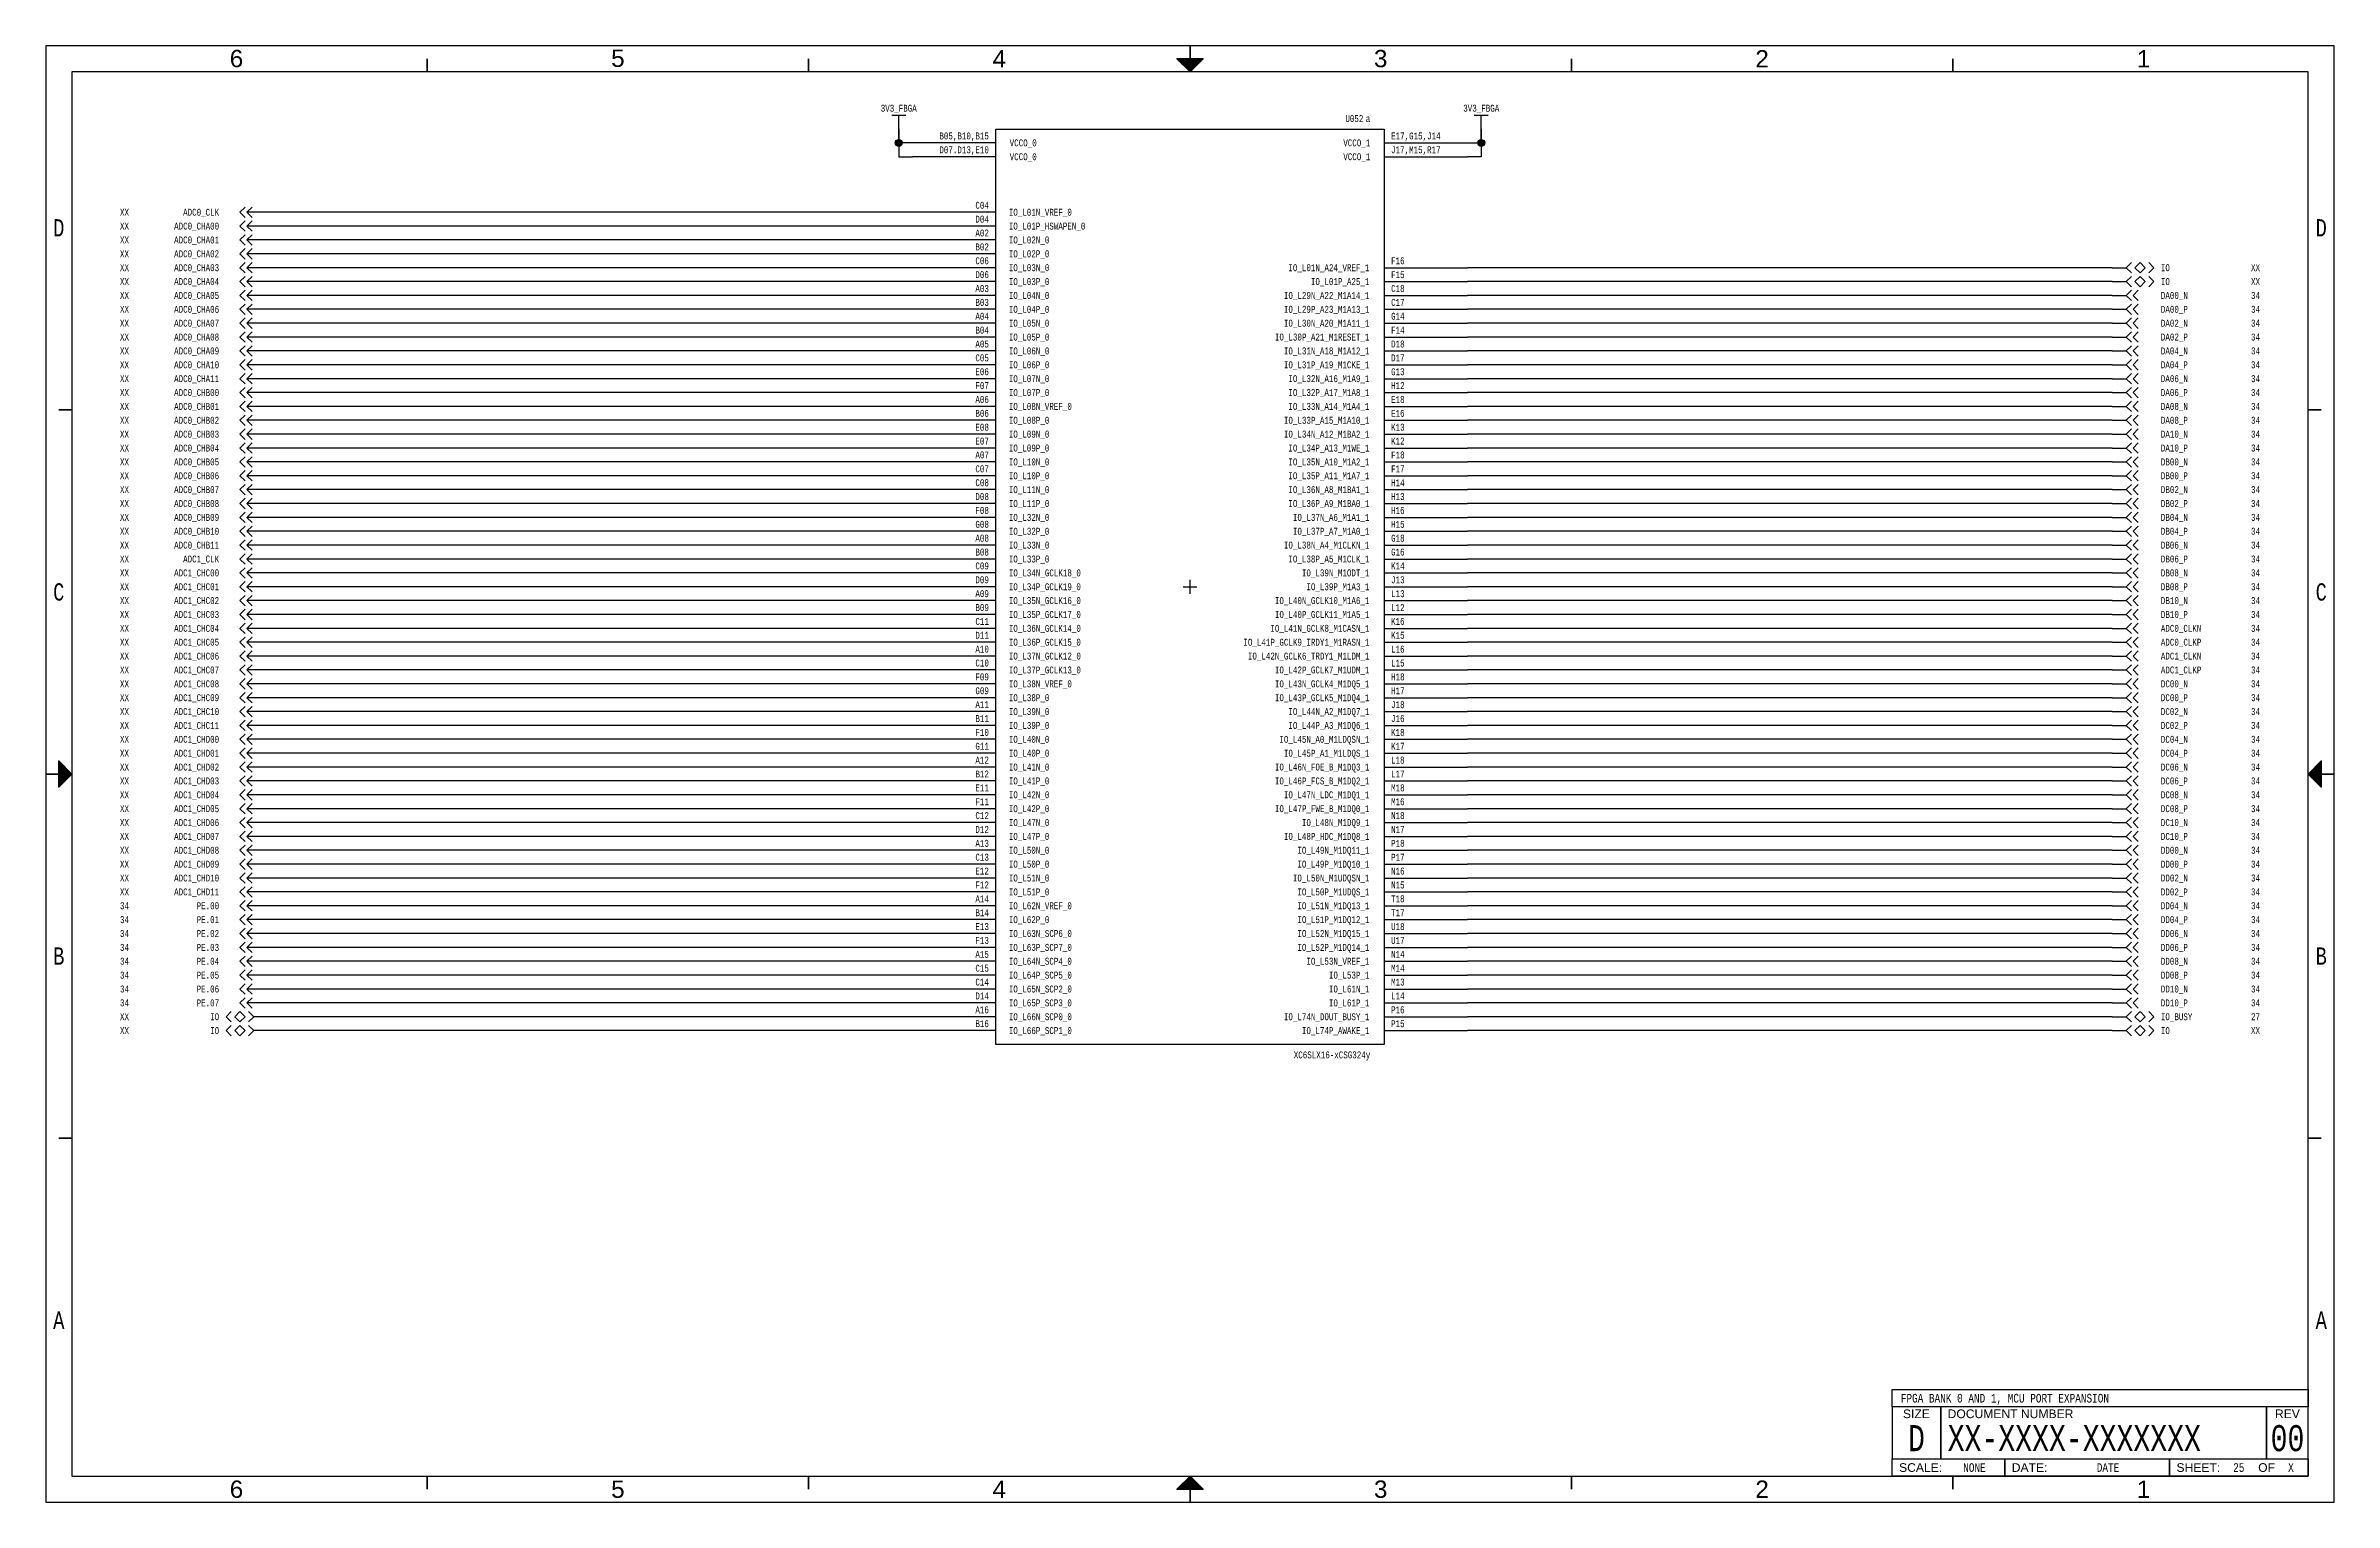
# Paper-space layout '25' of a CAD drawing. Header units: inches. Extents: x 0.2 to 16.8, y 0.2 to 10.8.
import ezdxf
from ezdxf.enums import TextEntityAlignment as Align

# ---------------------------------------------------------------- set-up
doc = ezdxf.new("R2010")
doc.units = ezdxf.units.IN
doc.header["$MEASUREMENT"] = 0
for name, color, linetype in [('BORDER', 13, 'Continuous'), ('COMPONENT', 14, 'Continuous'), ('SIGNAL', 84, 'Continuous'), ('TEXT', 252, 'Continuous')]:
    doc.layers.add(name, color=color, linetype=linetype)
doc.styles.add('Monotxt_75', font='monotxt.shx', dxfattribs={"width": 0.75})
doc.styles.get("Standard").update_dxf_attribs({"font": 'arial.ttf'})

# ---------------------------------------------------------------- blocks, each defined once
blk = doc.blocks.new('ANSI B Frame')
at = {"layer": 'BORDER', "lineweight": 35}
h = blk.add_hatch(color=256, dxfattribs=at)
h.dxf.hatch_style = 1
h.paths.add_polyline_path([(8.59375, 10.65625), (8.5, 10.65625), (8.5, 10.5625)])
h.paths.add_polyline_path([(8.5, 10.5625), (8.5, 10.65625), (8.40625, 10.65625)])
h = blk.add_hatch(color=256, dxfattribs=at)
h.dxf.hatch_style = 1
h.paths.add_polyline_path([(0.34375, 5.59375), (0.34375, 5.5), (0.4375, 5.5)])
h.paths.add_polyline_path([(0.4375, 5.5), (0.34375, 5.5), (0.34375, 5.40625)])
h = blk.add_hatch(color=256, dxfattribs=at)
h.dxf.hatch_style = 1
h.paths.add_polyline_path([(16.65625, 5.59375), (16.65625, 5.5), (16.5625, 5.5)])
h.paths.add_polyline_path([(16.5625, 5.5), (16.65625, 5.5), (16.65625, 5.40625)])
h = blk.add_hatch(color=256, dxfattribs=at)
h.dxf.hatch_style = 1
h.paths.add_polyline_path([(8.59375, 0.34375), (8.5, 0.34375), (8.5, 0.4375)])
h.paths.add_polyline_path([(8.5, 0.4375), (8.5, 0.34375), (8.40625, 0.34375)])
at = {"layer": 'BORDER'}
for points in [[(0.25, 0.25), (16.75, 0.25), (16.75, 10.75), (0.25, 10.75)], [(0.4375, 0.4375), (16.5625, 0.4375), (16.5625, 10.5625), (0.4375, 10.5625)], [(13.5625, 1.0625), (16.5625, 1.0625), (16.5625, 0.9375), (13.5625, 0.9375)], [(13.5625, 0.9375), (13.5625, 0.5625), (13.9125, 0.5625), (13.9125, 0.9375), (13.9125, 0.5625), (16.2625, 0.5625), (16.2625, 0.9375), (16.2625, 0.5625), (16.5625, 0.5625), (16.5625, 0.9375)], [(16.5625, 0.4375), (15.5625, 0.4375), (15.5625, 0.5625), (15.5625, 0.4375), (14.375, 0.4375), (14.375, 0.5625), (14.375, 0.4375), (13.5625, 0.4375), (13.5625, 0.5625), (16.5625, 0.5625)]]:
    blk.add_lwpolyline(points, close=True, dxfattribs=at)
at = {"layer": 'BORDER', "lineweight": 35}
for points in [[(8.5, 10.5625), (8.5, 10.75)], [(3, 10.65625), (3, 10.5625)], [(5.75, 10.65625), (5.75, 10.5625)], [(11.25, 10.65625), (11.25, 10.5625)], [(14, 10.65625), (14, 10.5625)], [(0.34375, 8.125), (0.4375, 8.125)], [(16.65625, 8.125), (16.5625, 8.125)], [(0.4375, 5.5), (0.25, 5.5)], [(16.5625, 5.5), (16.75, 5.5)], [(0.34375, 2.875), (0.4375, 2.875)], [(16.65625, 2.875), (16.5625, 2.875)], [(3, 0.34375), (3, 0.4375)], [(5.75, 0.34375), (5.75, 0.4375)], [(8.5, 0.4375), (8.5, 0.25)], [(11.25, 0.34375), (11.25, 0.4375)], [(14, 0.34375), (14, 0.4375)]]:
    blk.add_lwpolyline(points, dxfattribs=at)
for points in [[(8.5, 10.5625), (8.59375, 10.65625), (8.40625, 10.65625)], [(0.4375, 5.5), (0.34375, 5.59375), (0.34375, 5.40625)], [(16.5625, 5.5), (16.65625, 5.59375), (16.65625, 5.40625)], [(8.5, 0.4375), (8.59375, 0.34375), (8.40625, 0.34375)]]:
    blk.add_lwpolyline(points, close=True, dxfattribs=at)
at = {"layer": 'BORDER', "style": 'Monotxt_75', "width": 0.75}
for s, p in [('D', (0.34375, 9.4375)), ('D', (16.65625, 9.4375)), ('C', (0.34375, 6.8125)), ('C', (16.65625, 6.8125)), ('B', (0.34375, 4.1875)), ('B', (16.65625, 4.1875)), ('A', (0.34375, 1.5625)), ('A', (16.65625, 1.5625))]:
    blk.add_text(s, height=0.125, dxfattribs=at).set_placement(p, align=Align.MIDDLE_CENTER)
at = {"layer": 'BORDER'}
for s, p in [('SIZE', (13.7375, 0.8875)), ('REV', (16.4125, 0.8875)), ('OF', (16.2625, 0.5))]:
    blk.add_text(s, height=0.0625, dxfattribs=at).set_placement(p, align=Align.MIDDLE_CENTER)
for s, p in [('DOCUMENT NUMBER', (13.9625, 0.8875)), ('SCALE:', (13.6125, 0.5)), ('DATE:', (14.425, 0.5)), ('SHEET:', (15.6125, 0.5))]:
    blk.add_text(s, height=0.0625, dxfattribs=at).set_placement(p, align=Align.MIDDLE_LEFT)
at = {"layer": 'BORDER', "flags": 8}
for tag, p in [('ZN6', (1.625, 10.65787)), ('ZN5', (4.375, 10.66009)), ('ZN4', (7.125, 10.65625)), ('ZN3', (9.875, 10.65796)), ('ZN2', (12.625, 10.65574)), ('ZN1', (15.375, 10.65574)), ('ZN6', (1.625, 0.34375)), ('ZN5', (4.375, 0.34375)), ('ZN4', (7.125, 0.34375)), ('ZN3', (9.875, 0.34375)), ('ZN2', (12.625, 0.34375)), ('ZN1', (15.375, 0.34375))]:
    blk.add_attdef(tag, text='', height=0.125, dxfattribs=at).set_placement(p, align=Align.MIDDLE_CENTER)
at = {"layer": 'TEXT', "style": 'Monotxt_75', "width": 0.75, "flags": 8}
for tag, height, p in [('DESRP', 0.0625, (13.625, 1)), ('DWG_NO', 0.1875, (13.9625, 0.7125))]:
    blk.add_attdef(tag, text='', height=height, dxfattribs=at).set_placement(p, align=Align.MIDDLE_LEFT)
for tag, height, p in [('SHTSZ', 0.1875, (13.7375, 0.7125)), ('REV', 0.1875, (16.4125, 0.7125)), ('SCALE', 0.0625, (14.15625, 0.5)), ('REVDATE', 0.0625, (15.11875, 0.5)), ('CURRSHT', 0.0625, (16.0625, 0.5)), ('LASTSHT', 0.0625, (16.4375, 0.5))]:
    blk.add_attdef(tag, text='', height=height, dxfattribs=at).set_placement(p, align=Align.MIDDLE_CENTER)
blk = doc.blocks.new('XC6SLX16-xCSG324y_B')
blk.add_lwpolyline([(-1.4, 3.3), (1.4, 3.3), (1.4, -3.3), (-1.4, -3.3)], close=True)
for points in [[(-1.4, 3.2), (-2, 3.2)], [(1.4, 3.2), (2, 3.2)], [(-1.4, 3.1), (-2, 3.1)], [(1.4, 3.1), (2, 3.1)], [(-1.4, 2.7), (-2, 2.7)], [(-1.4, 2.6), (-2, 2.6)], [(-1.4, 2.5), (-2, 2.5)], [(-1.4, 2.4), (-2, 2.4)], [(-1.4, 2.3), (-2, 2.3)], [(-1.4, 2.2), (-2, 2.2)], [(1.4, 2.3), (2, 2.3)], [(1.4, 2.2), (2, 2.2)], [(-1.4, 2.1), (-2, 2.1)], [(-1.4, 2), (-2, 2)], [(1.4, 2.1), (2, 2.1)], [(1.4, 2), (2, 2)], [(-1.4, 1.9), (-2, 1.9)], [(1.4, 1.9), (2, 1.9)], [(-1.4, 1.8), (-2, 1.8)], [(-1.4, 1.7), (-2, 1.7)], [(1.4, 1.8), (2, 1.8)], [(1.4, 1.7), (2, 1.7)], [(-1.4, 1.6), (-2, 1.6)], [(-1.4, 1.5), (-2, 1.5)], [(1.4, 1.6), (2, 1.6)], [(1.4, 1.5), (2, 1.5)], [(-1.4, 1.4), (-2, 1.4)], [(1.4, 1.4), (2, 1.4)], [(-1.4, 1.3), (-2, 1.3)], [(-1.4, 1.2), (-2, 1.2)], [(1.4, 1.3), (2, 1.3)], [(1.4, 1.2), (2, 1.2)], [(-1.4, 1.1), (-2, 1.1)], [(-1.4, 1), (-2, 1)], [(1.4, 1.1), (2, 1.1)], [(1.4, 1), (2, 1)], [(-1.4, 0.9), (-2, 0.9)], [(1.4, 0.9), (2, 0.9)], [(-1.4, 0.8), (-2, 0.8)], [(-1.4, 0.7), (-2, 0.7)], [(1.4, 0.8), (2, 0.8)], [(1.4, 0.7), (2, 0.7)], [(-1.4, 0.6), (-2, 0.6)], [(-1.4, 0.5), (-2, 0.5)], [(1.4, 0.6), (2, 0.6)], [(1.4, 0.5), (2, 0.5)], [(-1.4, 0.4), (-2, 0.4)], [(1.4, 0.4), (2, 0.4)], [(-1.4, 0.3), (-2, 0.3)], [(-1.4, 0.2), (-2, 0.2)], [(1.4, 0.3), (2, 0.3)], [(1.4, 0.2), (2, 0.2)], [(-1.4, 0.1), (-2, 0.1)], [(-1.4, 0), (-2, 0)], [(1.4, 0.1), (2, 0.1)], [(1.4, 0), (2, 0)], [(-1.4, -0.1), (-2, -0.1)], [(1.4, -0.1), (2, -0.1)], [(-1.4, -0.2), (-2, -0.2)], [(-1.4, -0.3), (-2, -0.3)], [(1.4, -0.2), (2, -0.2)], [(1.4, -0.3), (2, -0.3)], [(-1.4, -0.4), (-2, -0.4)], [(1.4, -0.4), (2, -0.4)], [(-1.4, -0.5), (-2, -0.5)], [(-1.4, -0.6), (-2, -0.6)], [(1.4, -0.5), (2, -0.5)], [(1.4, -0.6), (2, -0.6)], [(-1.4, -0.7), (-2, -0.7)], [(-1.4, -0.8), (-2, -0.8)], [(1.4, -0.7), (2, -0.7)], [(1.4, -0.8), (2, -0.8)], [(-1.4, -0.9), (-2, -0.9)], [(1.4, -0.9), (2, -0.9)], [(-1.4, -1), (-2, -1)], [(-1.4, -1.1), (-2, -1.1)], [(1.4, -1), (2, -1)], [(1.4, -1.1), (2, -1.1)], [(-1.4, -1.2), (-2, -1.2)], [(-1.4, -1.3), (-2, -1.3)], [(1.4, -1.2), (2, -1.2)], [(1.4, -1.3), (2, -1.3)], [(-1.4, -1.4), (-2, -1.4)], [(1.4, -1.4), (2, -1.4)], [(-1.4, -1.5), (-2, -1.5)], [(-1.4, -1.6), (-2, -1.6)], [(1.4, -1.5), (2, -1.5)], [(1.4, -1.6), (2, -1.6)], [(-1.4, -1.7), (-2, -1.7)], [(-1.4, -1.8), (-2, -1.8)], [(1.4, -1.7), (2, -1.7)], [(1.4, -1.8), (2, -1.8)], [(-1.4, -1.9), (-2, -1.9)], [(1.4, -1.9), (2, -1.9)], [(-1.4, -2), (-2, -2)], [(-1.4, -2.1), (-2, -2.1)], [(1.4, -2), (2, -2)], [(1.4, -2.1), (2, -2.1)], [(-1.4, -2.2), (-2, -2.2)], [(-1.4, -2.3), (-2, -2.3)], [(1.4, -2.2), (2, -2.2)], [(1.4, -2.3), (2, -2.3)], [(-1.4, -2.4), (-2, -2.4)], [(1.4, -2.4), (2, -2.4)], [(-1.4, -2.5), (-2, -2.5)], [(-1.4, -2.6), (-2, -2.6)], [(1.4, -2.5), (2, -2.5)], [(1.4, -2.6), (2, -2.6)], [(-1.4, -2.7), (-2, -2.7)], [(-1.4, -2.8), (-2, -2.8)], [(1.4, -2.7), (2, -2.7)], [(1.4, -2.8), (2, -2.8)], [(-1.4, -2.9), (-2, -2.9)], [(1.4, -2.9), (2, -2.9)], [(-1.4, -3), (-2, -3)], [(-1.4, -3.1), (-2, -3.1)], [(1.4, -3), (2, -3)], [(1.4, -3.1), (2, -3.1)], [(-1.4, -3.2), (-2, -3.2)], [(1.4, -3.2), (2, -3.2)]]:
    blk.add_lwpolyline(points)
at = {"color": 7}
for points in [[(-0.05, 0), (0, 0), (0, 0.05)], [(0, -0.05), (0, 0), (0.05, 0)]]:
    blk.add_lwpolyline(points, dxfattribs=at)
at = {"layer": 'TEXT', "style": 'Monotxt_75', "width": 0.75}
for s, p in [('a', (1.3, 3.35)), ('B05,B10,B15', (-1.45, 3.225)), ('D07.D13,E10', (-1.45, 3.125)), ('C04', (-1.45, 2.725)), ('D04', (-1.45, 2.625)), ('A02', (-1.45, 2.525)), ('B02', (-1.45, 2.425)), ('C06', (-1.45, 2.325)), ('A03', (-1.45, 2.125)), ('D06', (-1.45, 2.225)), ('B03', (-1.45, 2.025)), ('A04', (-1.45, 1.925)), ('B04', (-1.45, 1.825)), ('A05', (-1.45, 1.725)), ('C05', (-1.45, 1.625)), ('E06', (-1.45, 1.525)), ('A06', (-1.45, 1.325)), ('F07', (-1.45, 1.425)), ('B06', (-1.45, 1.225)), ('E08', (-1.45, 1.125)), ('E07', (-1.45, 1.025)), ('A07', (-1.45, 0.925)), ('C07', (-1.45, 0.825)), ('C08', (-1.45, 0.725)), ('D08', (-1.45, 0.625)), ('F08', (-1.45, 0.525)), ('A08', (-1.45, 0.325)), ('G08', (-1.45, 0.425)), ('C09', (-1.45, 0.125)), ('B08', (-1.45, 0.225)), ('D09', (-1.45, 0.025)), ('A09', (-1.45, -0.075)), ('B09', (-1.45, -0.175)), ('C11', (-1.45, -0.275)), ('D11', (-1.45, -0.375)), ('A10', (-1.45, -0.475)), ('C10', (-1.45, -0.575)), ('F09', (-1.45, -0.675)), ('G09', (-1.45, -0.775)), ('A11', (-1.45, -0.875)), ('B11', (-1.45, -0.975)), ('G11', (-1.45, -1.175)), ('F10', (-1.45, -1.075)), ('A12', (-1.45, -1.275)), ('B12', (-1.45, -1.375)), ('E11', (-1.45, -1.475)), ('C12', (-1.45, -1.675)), ('F11', (-1.45, -1.575)), ('D12', (-1.45, -1.775)), ('A13', (-1.45, -1.875)), ('C13', (-1.45, -1.975)), ('E12', (-1.45, -2.075)), ('F12', (-1.45, -2.175)), ('A14', (-1.45, -2.275)), ('B14', (-1.45, -2.375)), ('E13', (-1.45, -2.475)), ('A15', (-1.45, -2.675)), ('F13', (-1.45, -2.575)), ('C15', (-1.45, -2.775)), ('C14', (-1.45, -2.875)), ('D14', (-1.45, -2.975)), ('A16', (-1.45, -3.075)), ('B16', (-1.45, -3.175))]:
    blk.add_text(s, height=0.05, dxfattribs=at).set_placement(p, align=Align.RIGHT)
for s, p in [('VCCO_0', (-1.3, 3.2)), ('VCCO_0', (-1.3, 3.1)), ('IO_L01N_VREF_0', (-1.30625, 2.7)), ('IO_L01P_HSWAPEN_0', (-1.30625, 2.6)), ('IO_L02N_0', (-1.30625, 2.5)), ('IO_L02P_0', (-1.30625, 2.4)), ('IO_L03N_0', (-1.30625, 2.3)), ('IO_L03P_0', (-1.30625, 2.2)), ('IO_L04N_0', (-1.30625, 2.1)), ('IO_L04P_0', (-1.30625, 2)), ('IO_L05N_0', (-1.30625, 1.9)), ('IO_L05P_0', (-1.30625, 1.8)), ('IO_L06N_0', (-1.30625, 1.7)), ('IO_L06P_0', (-1.30625, 1.6)), ('IO_L07N_0', (-1.30625, 1.5)), ('IO_L07P_0', (-1.30625, 1.4)), ('IO_L08N_VREF_0', (-1.30625, 1.3)), ('IO_L08P_0', (-1.30625, 1.2)), ('IO_L09N_0', (-1.30625, 1.1)), ('IO_L09P_0', (-1.30625, 1)), ('IO_L10N_0', (-1.30625, 0.9)), ('IO_L10P_0', (-1.30625, 0.8)), ('IO_L11N_0', (-1.30625, 0.7)), ('IO_L11P_0', (-1.30625, 0.6)), ('IO_L32N_0', (-1.30625, 0.5)), ('IO_L32P_0', (-1.30625, 0.4)), ('IO_L33N_0', (-1.30625, 0.3)), ('IO_L33P_0', (-1.30625, 0.2)), ('IO_L34N_GCLK18_0', (-1.30625, 0.1)), ('IO_L34P_GCLK19_0', (-1.30625, 0)), ('IO_L35N_GCLK16_0', (-1.30625, -0.1)), ('IO_L35P_GCLK17_0', (-1.30625, -0.2)), ('IO_L36N_GCLK14_0', (-1.30625, -0.3)), ('IO_L36P_GCLK15_0', (-1.30625, -0.4)), ('IO_L37N_GCLK12_0', (-1.30625, -0.5)), ('IO_L37P_GCLK13_0', (-1.30625, -0.6)), ('IO_L38N_VREF_0', (-1.30625, -0.7)), ('IO_L38P_0', (-1.30625, -0.8)), ('IO_L39N_0', (-1.30625, -0.9)), ('IO_L39P_0', (-1.30625, -1)), ('IO_L40N_0', (-1.30625, -1.1)), ('IO_L40P_0', (-1.30625, -1.2)), ('IO_L41N_0', (-1.30625, -1.3)), ('IO_L41P_0', (-1.30625, -1.4)), ('IO_L42N_0', (-1.30625, -1.5)), ('IO_L42P_0', (-1.30625, -1.6)), ('IO_L47N_0', (-1.30625, -1.7)), ('IO_L47P_0', (-1.30625, -1.8)), ('IO_L50N_0', (-1.30625, -1.9)), ('IO_L50P_0', (-1.30625, -2)), ('IO_L51N_0', (-1.30625, -2.1)), ('IO_L51P_0', (-1.30625, -2.2)), ('IO_L62N_VREF_0', (-1.30625, -2.3)), ('IO_L62P_0', (-1.30625, -2.4)), ('IO_L63N_SCP6_0', (-1.30625, -2.5)), ('IO_L63P_SCP7_0', (-1.30625, -2.6)), ('IO_L64N_SCP4_0', (-1.30625, -2.7)), ('IO_L64P_SCP5_0', (-1.30625, -2.8)), ('IO_L65N_SCP2_0', (-1.30625, -2.9)), ('IO_L65P_SCP3_0', (-1.30625, -3)), ('IO_L66N_SCP0_0', (-1.30625, -3.1)), ('IO_L66P_SCP1_0', (-1.30625, -3.2))]:
    blk.add_text(s, height=0.05, dxfattribs=at).set_placement(p, align=Align.MIDDLE_LEFT)
for s, p in [('VCCO_1', (1.3, 3.2)), ('VCCO_1', (1.3, 3.1)), ('IO_L01N_A24_VREF_1', (1.29375, 2.3)), ('IO_L01P_A25_1', (1.29375, 2.2)), ('IO_L29N_A22_M1A14_1', (1.29375, 2.1)), ('IO_L29P_A23_M1A13_1', (1.29375, 2)), ('IO_L30P_A21_M1RESET_1', (1.29375, 1.8)), ('IO_L30N_A20_M1A11_1', (1.29375, 1.9)), ('IO_L31N_A18_M1A12_1', (1.29375, 1.7)), ('IO_L31P_A19_M1CKE_1', (1.29375, 1.6)), ('IO_L32N_A16_M1A9_1', (1.29375, 1.5)), ('IO_L32P_A17_M1A8_1', (1.29375, 1.4)), ('IO_L33N_A14_M1A4_1', (1.29375, 1.3)), ('IO_L33P_A15_M1A10_1', (1.29375, 1.2)), ('IO_L34N_A12_M1BA2_1', (1.29375, 1.1)), ('IO_L34P_A13_M1WE_1', (1.29375, 1)), ('IO_L35N_A10_M1A2_1', (1.29375, 0.9)), ('IO_L35P_A11_M1A7_1', (1.29375, 0.8)), ('IO_L36N_A8_M1BA1_1', (1.29375, 0.7)), ('IO_L36P_A9_M1BA0_1', (1.29375, 0.6)), ('IO_L37N_A6_M1A1_1', (1.29375, 0.5)), ('IO_L37P_A7_M1A0_1', (1.29375, 0.4)), ('IO_L38N_A4_M1CLKN_1', (1.29375, 0.3)), ('IO_L38P_A5_M1CLK_1', (1.29375, 0.2)), ('IO_L39N_M1ODT_1', (1.29375, 0.1)), ('IO_L39P_M1A3_1', (1.29375, 0)), ('IO_L40N_GCLK10_M1A6_1', (1.29375, -0.1)), ('IO_L41N_GCLK8_M1CASN_1', (1.29375, -0.3)), ('IO_L40P_GCLK11_M1A5_1', (1.29375, -0.2)), ('IO_L41P_GCLK9_IRDY1_M1RASN_1', (1.29375, -0.4)), ('IO_L42N_GCLK6_TRDY1_M1LDM_1', (1.29375, -0.5)), ('IO_L42P_GCLK7_M1UDM_1', (1.29375, -0.6)), ('IO_L43N_GCLK4_M1DQ5_1', (1.29375, -0.7)), ('IO_L43P_GCLK5_M1DQ4_1', (1.29375, -0.8)), ('IO_L44N_A2_M1DQ7_1', (1.29375, -0.9)), ('IO_L44P_A3_M1DQ6_1', (1.29375, -1)), ('IO_L45N_A0_M1LDQSN_1', (1.29375, -1.1)), ('IO_L46N_FOE_B_M1DQ3_1', (1.29375, -1.3)), ('IO_L45P_A1_M1LDQS_1', (1.29375, -1.2)), ('IO_L46P_FCS_B_M1DQ2_1', (1.29375, -1.4)), ('IO_L47N_LDC_M1DQ1_1', (1.29375, -1.5)), ('IO_L47P_FWE_B_M1DQ0_1', (1.29375, -1.6)), ('IO_L48P_HDC_M1DQ8_1', (1.29375, -1.8)), ('IO_L48N_M1DQ9_1', (1.29375, -1.7)), ('IO_L49N_M1DQ11_1', (1.29375, -1.9)), ('IO_L49P_M1DQ10_1', (1.29375, -2)), ('IO_L50N_M1UDQSN_1', (1.29375, -2.1)), ('IO_L50P_M1UDQS_1', (1.29375, -2.2)), ('IO_L51N_M1DQ13_1', (1.29375, -2.3)), ('IO_L51P_M1DQ12_1', (1.29375, -2.4)), ('IO_L52N_M1DQ15_1', (1.29375, -2.5)), ('IO_L52P_M1DQ14_1', (1.29375, -2.6)), ('IO_L53N_VREF_1', (1.29375, -2.7)), ('IO_L53P_1', (1.29375, -2.8)), ('IO_L61N_1', (1.29375, -2.9)), ('IO_L74N_DOUT_BUSY_1', (1.29375, -3.1)), ('IO_L61P_1', (1.29375, -3)), ('IO_L74P_AWAKE_1', (1.29375, -3.2))]:
    blk.add_text(s, height=0.05, dxfattribs=at).set_placement(p, align=Align.MIDDLE_RIGHT)
for s, p in [('E17,G15,J14', (1.45, 3.225)), ('J17,M15,R17', (1.45, 3.125)), ('F16', (1.45, 2.325)), ('C18', (1.45, 2.125)), ('F15', (1.45, 2.225)), ('C17', (1.45, 2.025)), ('G14', (1.45, 1.925)), ('F14', (1.45, 1.825)), ('D18', (1.45, 1.725)), ('D17', (1.45, 1.625)), ('G13', (1.45, 1.525)), ('H12', (1.45, 1.425)), ('E18', (1.45, 1.325)), ('E16', (1.45, 1.225)), ('K13', (1.45, 1.125)), ('K12', (1.45, 1.025)), ('F18', (1.45, 0.925)), ('F17', (1.45, 0.825)), ('H14', (1.45, 0.725)), ('H13', (1.45, 0.625)), ('H16', (1.45, 0.525)), ('G18', (1.45, 0.325)), ('H15', (1.45, 0.425)), ('G16', (1.45, 0.225)), ('K14', (1.45, 0.125)), ('J13', (1.45, 0.025)), ('L13', (1.45, -0.075)), ('L12', (1.45, -0.175)), ('K16', (1.45, -0.275)), ('K15', (1.45, -0.375)), ('L16', (1.45, -0.475)), ('H18', (1.45, -0.675)), ('L15', (1.45, -0.575)), ('H17', (1.45, -0.775)), ('J18', (1.45, -0.875)), ('J16', (1.45, -0.975)), ('K18', (1.45, -1.075)), ('K17', (1.45, -1.175)), ('L18', (1.45, -1.275)), ('M18', (1.45, -1.475)), ('L17', (1.45, -1.375)), ('M16', (1.45, -1.575)), ('N18', (1.45, -1.675)), ('N17', (1.45, -1.775)), ('P18', (1.45, -1.875)), ('P17', (1.45, -1.975)), ('N16', (1.45, -2.075)), ('N15', (1.45, -2.175)), ('T18', (1.45, -2.275)), ('T17', (1.45, -2.375)), ('U18', (1.45, -2.475)), ('U17', (1.45, -2.575)), ('N14', (1.45, -2.675)), ('M14', (1.45, -2.775)), ('M13', (1.45, -2.875)), ('L14', (1.45, -2.975)), ('P16', (1.45, -3.075)), ('P15', (1.45, -3.175))]:
    blk.add_text(s, height=0.05, dxfattribs=at).set_placement(p)
blk.add_text('XC6SLX16-xCSG324y', height=0.05, dxfattribs=at).set_placement((1.3, -3.35), align=Align.TOP_RIGHT)
at = {"layer": 'TEXT', "style": 'Monotxt_75', "width": 0.75, "flags": 8}
blk.add_attdef('REFID', text='', height=0.05, dxfattribs=at).set_placement((1.25, 3.35), align=Align.RIGHT)
blk = doc.blocks.new('SUPPLY_BUS')
for points in [[(0, 0), (0.05, 0)], [(0.05, 0.025), (0.05, -0.025)]]:
    blk.add_lwpolyline(points)
blk = doc.blocks.new('BIDIR_CONN')
for points in [[(0, 0), (0.05, 0)], [(0.06875, 0.01875), (0.05, 0), (0.06875, -0.01875)], [(0.13125, 0.01875), (0.15, 0), (0.13125, -0.01875)]]:
    blk.add_lwpolyline(points)
blk.add_lwpolyline([(0.1, 0.01875), (0.08125, 0), (0.1, -0.01875), (0.11875, 0)], close=True)
blk = doc.blocks.new('TO_CONN')
for points in [[(0, 0), (0.075, 0)], [(0.05625, 0.01875), (0.075, 0), (0.05625, -0.01875)], [(0.08125, 0.01875), (0.1, 0), (0.08125, -0.01875)]]:
    blk.add_lwpolyline(points)
blk = doc.blocks.new('FROM_CONN')
for points in [[(0, 0), (0.05, 0)], [(0.06875, 0.01875), (0.05, 0), (0.06875, -0.01875)], [(0.09375, 0.01875), (0.075, 0), (0.09375, -0.01875)]]:
    blk.add_lwpolyline(points)
blk = doc.blocks.new('CONNECT')
blk.add_hatch(color=256).paths.add_polyline_path([(0.0125, 0, 1), (-0.0125, 0, 1)])
blk.add_circle((0, 0), 0.0125)

psp = doc.layouts.new('25')

# ---------------------------------------------------------------- linework, layer by layer
at = {"layer": 'SIGNAL'}
for points in [[(6.5, 10.05), (6.4, 10.05), (6.4, 10.15), (6.4, 9.95), (6.5, 9.95)], [(10.5, 10.05), (10.6, 10.05), (10.6, 10.15), (10.6, 9.95), (10.5, 9.95)], [(6.5, 9.55), (1.85, 9.55)], [(6.5, 9.45), (1.85, 9.45)], [(6.5, 9.35), (1.85, 9.35)], [(6.5, 9.25), (1.85, 9.25)], [(6.5, 9.15), (1.85, 9.15)], [(15.15, 9.15), (10.5, 9.15)], [(6.5, 9.05), (1.85, 9.05)], [(6.5, 8.95), (1.85, 8.95)], [(15.15, 9.05), (10.5, 9.05)], [(15.15, 8.95), (10.5, 8.95)], [(6.5, 8.85), (1.85, 8.85)], [(6.5, 8.75), (1.85, 8.75)], [(15.15, 8.85), (10.5, 8.85)], [(15.15, 8.75), (10.5, 8.75)], [(6.5, 8.65), (1.85, 8.65)], [(15.15, 8.65), (10.5, 8.65)], [(6.5, 8.55), (1.85, 8.55)], [(6.5, 8.45), (1.85, 8.45)], [(15.15, 8.55), (10.5, 8.55)], [(15.15, 8.45), (10.5, 8.45)], [(6.5, 8.35), (1.85, 8.35)], [(15.15, 8.35), (10.5, 8.35)], [(6.5, 8.25), (1.85, 8.25)], [(6.5, 8.15), (1.85, 8.15)], [(15.15, 8.25), (10.5, 8.25)], [(15.15, 8.15), (10.5, 8.15)], [(6.5, 8.05), (1.85, 8.05)], [(6.5, 7.95), (1.85, 7.95)], [(15.15, 8.05), (10.5, 8.05)], [(15.15, 7.95), (10.5, 7.95)], [(6.5, 7.85), (1.85, 7.85)], [(15.15, 7.85), (10.5, 7.85)], [(6.5, 7.75), (1.85, 7.75)], [(6.5, 7.65), (1.85, 7.65)], [(15.15, 7.75), (10.5, 7.75)], [(15.15, 7.65), (10.5, 7.65)], [(6.5, 7.55), (1.85, 7.55)], [(6.5, 7.45), (1.85, 7.45)], [(15.15, 7.55), (10.5, 7.55)], [(15.15, 7.45), (10.5, 7.45)], [(6.5, 7.35), (1.85, 7.35)], [(15.15, 7.35), (10.5, 7.35)], [(6.5, 7.25), (1.85, 7.25)], [(6.5, 7.15), (1.85, 7.15)], [(15.15, 7.25), (10.5, 7.25)], [(15.15, 7.15), (10.5, 7.15)], [(6.5, 7.05), (1.85, 7.05)], [(6.5, 6.95), (1.85, 6.95)], [(15.15, 7.05), (10.5, 7.05)], [(15.15, 6.95), (10.5, 6.95)], [(6.5, 6.85), (1.85, 6.85)], [(15.15, 6.85), (10.5, 6.85)], [(6.5, 6.75), (1.85, 6.75)], [(6.5, 6.65), (1.85, 6.65)], [(15.15, 6.75), (10.5, 6.75)], [(15.15, 6.65), (10.5, 6.65)], [(6.5, 6.55), (1.85, 6.55)], [(6.5, 6.45), (1.85, 6.45)], [(15.15, 6.55), (10.5, 6.55)], [(15.15, 6.45), (10.5, 6.45)], [(6.5, 6.35), (1.85, 6.35)], [(15.15, 6.35), (10.5, 6.35)], [(6.5, 6.25), (1.85, 6.25)], [(6.5, 6.15), (1.85, 6.15)], [(15.15, 6.25), (10.5, 6.25)], [(15.15, 6.15), (10.5, 6.15)], [(6.5, 6.05), (1.85, 6.05)], [(6.5, 5.95), (1.85, 5.95)], [(15.15, 6.05), (10.5, 6.05)], [(15.15, 5.95), (10.5, 5.95)], [(6.5, 5.85), (1.85, 5.85)], [(15.15, 5.85), (10.5, 5.85)], [(6.5, 5.75), (1.85, 5.75)], [(6.5, 5.65), (1.85, 5.65)], [(15.15, 5.75), (10.5, 5.75)], [(15.15, 5.65), (10.5, 5.65)], [(6.5, 5.55), (1.85, 5.55)], [(6.5, 5.45), (1.85, 5.45)], [(15.15, 5.55), (10.5, 5.55)], [(15.15, 5.45), (10.5, 5.45)], [(6.5, 5.35), (1.85, 5.35)], [(15.15, 5.35), (10.5, 5.35)], [(6.5, 5.25), (1.85, 5.25)], [(6.5, 5.15), (1.85, 5.15)], [(15.15, 5.25), (10.5, 5.25)], [(15.15, 5.15), (10.5, 5.15)], [(6.5, 5.05), (1.85, 5.05)], [(15.15, 5.05), (10.5, 5.05)], [(6.5, 4.95), (1.85, 4.95)], [(6.5, 4.85), (1.85, 4.85)], [(15.15, 4.95), (10.5, 4.95)], [(15.15, 4.85), (10.5, 4.85)], [(6.5, 4.75), (1.85, 4.75)], [(6.5, 4.65), (1.85, 4.65)], [(15.15, 4.75), (10.5, 4.75)], [(15.15, 4.65), (10.5, 4.65)], [(6.5, 4.55), (1.85, 4.55)], [(15.15, 4.55), (10.5, 4.55)], [(6.5, 4.45), (1.85, 4.45)], [(6.5, 4.35), (1.85, 4.35)], [(15.15, 4.45), (10.5, 4.45)], [(15.15, 4.35), (10.5, 4.35)], [(6.5, 4.25), (1.85, 4.25)], [(6.5, 4.15), (1.85, 4.15)], [(15.15, 4.25), (10.5, 4.25)], [(15.15, 4.15), (10.5, 4.15)], [(6.5, 4.05), (1.85, 4.05)], [(15.15, 4.05), (10.5, 4.05)], [(6.5, 3.95), (1.85, 3.95)], [(6.5, 3.85), (1.85, 3.85)], [(15.15, 3.95), (10.5, 3.95)], [(15.15, 3.85), (10.5, 3.85)], [(6.5, 3.75), (1.85, 3.75)], [(6.5, 3.65), (1.85, 3.65)], [(15.15, 3.75), (10.5, 3.75)], [(15.15, 3.65), (10.5, 3.65)]]:
    psp.add_lwpolyline(points, dxfattribs=at)

# ---------------------------------------------------------------- block references
ref = psp.add_blockref('ANSI B Frame', (0, 0))
ref.add_attrib('SHTSZ', 'D', dxfattribs={"layer": 'TEXT', "height": 0.188, "style": 'Monotxt_75', "width": 0.75}).set_placement((13.738, 0.712), align=Align.MIDDLE_CENTER)
ref.add_attrib('DWG_NO', 'XX-XXXX-XXXXXXX', dxfattribs={"layer": 'TEXT', "height": 0.1875, "style": 'Monotxt_75', "width": 0.75}).set_placement((13.963, 0.712), align=Align.MIDDLE_LEFT)
ref.add_attrib('REV', '00', dxfattribs={"layer": 'TEXT', "height": 0.1875, "style": 'Monotxt_75', "width": 0.75}).set_placement((16.413, 0.712), align=Align.MIDDLE_CENTER)
ref.add_attrib('SCALE', 'NONE', dxfattribs={"layer": 'TEXT', "height": 0.0625, "style": 'Monotxt_75', "width": 0.75}).set_placement((14.156, 0.5), align=Align.MIDDLE_CENTER)
ref.add_attrib('REVDATE', 'DATE', dxfattribs={"layer": 'TEXT', "height": 0.0625, "style": 'Monotxt_75', "width": 0.75}).set_placement((15.119, 0.5), align=Align.MIDDLE_CENTER)
ref.add_attrib('CURRSHT', '25', dxfattribs={"layer": 'TEXT', "height": 0.0625, "style": 'Monotxt_75', "width": 0.75}).set_placement((16.062, 0.5), align=Align.MIDDLE_CENTER)
ref.add_attrib('LASTSHT', 'X', dxfattribs={"layer": 'TEXT', "height": 0.0625, "style": 'Monotxt_75', "width": 0.75}).set_placement((16.438, 0.5), align=Align.MIDDLE_CENTER)
ref.add_attrib('DESRP', 'FPGA BANK 0 AND 1, MCU PORT EXPANSION', dxfattribs={"layer": 'TEXT', "height": 0.0625, "style": 'Monotxt_75', "width": 0.75}).set_placement((13.625, 1), align=Align.MIDDLE_LEFT)
ref.add_attrib('ZN1', '1', dxfattribs={"layer": 'BORDER', "height": 0.125}).set_placement((15.375, 0.344), align=Align.MIDDLE_CENTER)
ref.add_attrib('ZN1', '1', dxfattribs={"layer": 'BORDER', "height": 0.125}).set_placement((15.375, 10.656), align=Align.MIDDLE_CENTER)
ref.add_attrib('ZN2', '2', dxfattribs={"layer": 'BORDER', "height": 0.125}).set_placement((12.625, 0.344), align=Align.MIDDLE_CENTER)
ref.add_attrib('ZN2', '2', dxfattribs={"layer": 'BORDER', "height": 0.125}).set_placement((12.625, 10.656), align=Align.MIDDLE_CENTER)
ref.add_attrib('ZN3', '3', dxfattribs={"layer": 'BORDER', "height": 0.125}).set_placement((9.875, 0.344), align=Align.MIDDLE_CENTER)
ref.add_attrib('ZN3', '3', dxfattribs={"layer": 'BORDER', "height": 0.125}).set_placement((9.875, 10.658), align=Align.MIDDLE_CENTER)
ref.add_attrib('ZN4', '4', dxfattribs={"layer": 'BORDER', "height": 0.125}).set_placement((7.125, 0.344), align=Align.MIDDLE_CENTER)
ref.add_attrib('ZN4', '4', dxfattribs={"layer": 'BORDER', "height": 0.125}).set_placement((7.125, 10.656), align=Align.MIDDLE_CENTER)
ref.add_attrib('ZN5', '5', dxfattribs={"layer": 'BORDER', "height": 0.125}).set_placement((4.375, 0.344), align=Align.MIDDLE_CENTER)
ref.add_attrib('ZN5', '5', dxfattribs={"layer": 'BORDER', "height": 0.125}).set_placement((4.375, 10.66), align=Align.MIDDLE_CENTER)
ref.add_attrib('ZN6', '6', dxfattribs={"layer": 'BORDER', "height": 0.125}).set_placement((1.625, 0.344), align=Align.MIDDLE_CENTER)
ref.add_attrib('ZN6', '6', dxfattribs={"layer": 'BORDER', "height": 0.125}).set_placement((1.625, 10.658), align=Align.MIDDLE_CENTER)
at = {"layer": 'COMPONENT', "yscale": 2, "zscale": 2}
for name, p, xscale, rotation in [('SUPPLY_BUS', (6.4, 10.15), 2, 90), ('SUPPLY_BUS', (10.6, 10.15), 2, 90), ('TO_CONN', (1.85, 9.55), 2, 180), ('TO_CONN', (1.85, 9.45), 2, 180), ('TO_CONN', (1.85, 9.35), 2, 180), ('TO_CONN', (1.85, 9.25), 2, 180), ('TO_CONN', (1.85, 9.15), 2, 180), ('TO_CONN', (1.85, 9.05), 2, 180), ('TO_CONN', (1.85, 8.95), 2, 180), ('FROM_CONN', (15.15, 8.95), -2, 180), ('TO_CONN', (1.85, 8.85), 2, 180), ('TO_CONN', (1.85, 8.75), 2, 180), ('FROM_CONN', (15.15, 8.85), -2, 180), ('FROM_CONN', (15.15, 8.75), -2, 180), ('TO_CONN', (1.85, 8.65), 2, 180), ('TO_CONN', (1.85, 8.55), 2, 180), ('FROM_CONN', (15.15, 8.65), -2, 180), ('FROM_CONN', (15.15, 8.55), -2, 180), ('TO_CONN', (1.85, 8.45), 2, 180), ('FROM_CONN', (15.15, 8.45), -2, 180), ('TO_CONN', (1.85, 8.35), 2, 180), ('TO_CONN', (1.85, 8.25), 2, 180), ('FROM_CONN', (15.15, 8.35), -2, 180), ('FROM_CONN', (15.15, 8.25), -2, 180), ('TO_CONN', (1.85, 8.15), 2, 180), ('TO_CONN', (1.85, 8.05), 2, 180), ('FROM_CONN', (15.15, 8.15), -2, 180), ('FROM_CONN', (15.15, 8.05), -2, 180), ('TO_CONN', (1.85, 7.95), 2, 180), ('FROM_CONN', (15.15, 7.95), -2, 180), ('TO_CONN', (1.85, 7.85), 2, 180), ('TO_CONN', (1.85, 7.75), 2, 180), ('FROM_CONN', (15.15, 7.85), -2, 180), ('FROM_CONN', (15.15, 7.75), -2, 180), ('TO_CONN', (1.85, 7.65), 2, 180), ('FROM_CONN', (15.15, 7.65), -2, 180), ('TO_CONN', (1.85, 7.55), 2, 180), ('TO_CONN', (1.85, 7.45), 2, 180), ('FROM_CONN', (15.15, 7.55), -2, 180), ('FROM_CONN', (15.15, 7.45), -2, 180), ('TO_CONN', (1.85, 7.35), 2, 180), ('TO_CONN', (1.85, 7.25), 2, 180), ('FROM_CONN', (15.15, 7.35), -2, 180), ('FROM_CONN', (15.15, 7.25), -2, 180), ('TO_CONN', (1.85, 7.15), 2, 180), ('FROM_CONN', (15.15, 7.15), -2, 180), ('TO_CONN', (1.85, 7.05), 2, 180), ('TO_CONN', (1.85, 6.95), 2, 180), ('FROM_CONN', (15.15, 7.05), -2, 180), ('FROM_CONN', (15.15, 6.95), -2, 180), ('TO_CONN', (1.85, 6.85), 2, 180), ('TO_CONN', (1.85, 6.75), 2, 180), ('FROM_CONN', (15.15, 6.85), -2, 180), ('FROM_CONN', (15.15, 6.75), -2, 180), ('TO_CONN', (1.85, 6.65), 2, 180), ('FROM_CONN', (15.15, 6.65), -2, 180), ('TO_CONN', (1.85, 6.55), 2, 180), ('TO_CONN', (1.85, 6.45), 2, 180), ('FROM_CONN', (15.15, 6.55), -2, 180), ('FROM_CONN', (15.15, 6.45), -2, 180), ('TO_CONN', (1.85, 6.35), 2, 180), ('TO_CONN', (1.85, 6.25), 2, 180), ('FROM_CONN', (15.15, 6.35), -2, 180), ('FROM_CONN', (15.15, 6.25), -2, 180), ('TO_CONN', (1.85, 6.15), 2, 180), ('FROM_CONN', (15.15, 6.15), -2, 180), ('TO_CONN', (1.85, 6.05), 2, 180), ('TO_CONN', (1.85, 5.95), 2, 180), ('FROM_CONN', (15.15, 6.05), -2, 180), ('FROM_CONN', (15.15, 5.95), -2, 180), ('TO_CONN', (1.85, 5.85), 2, 180), ('TO_CONN', (1.85, 5.75), 2, 180), ('FROM_CONN', (15.15, 5.85), -2, 180), ('FROM_CONN', (15.15, 5.75), -2, 180), ('TO_CONN', (1.85, 5.65), 2, 180), ('FROM_CONN', (15.15, 5.65), -2, 180), ('TO_CONN', (1.85, 5.55), 2, 180), ('TO_CONN', (1.85, 5.45), 2, 180), ('FROM_CONN', (15.15, 5.55), -2, 180), ('FROM_CONN', (15.15, 5.45), -2, 180), ('TO_CONN', (1.85, 5.35), 2, 180), ('TO_CONN', (1.85, 5.25), 2, 180), ('FROM_CONN', (15.15, 5.35), -2, 180), ('FROM_CONN', (15.15, 5.25), -2, 180), ('TO_CONN', (1.85, 5.15), 2, 180), ('FROM_CONN', (15.15, 5.15), -2, 180), ('TO_CONN', (1.85, 5.05), 2, 180), ('TO_CONN', (1.85, 4.95), 2, 180), ('FROM_CONN', (15.15, 5.05), -2, 180), ('FROM_CONN', (15.15, 4.95), -2, 180), ('TO_CONN', (1.85, 4.85), 2, 180), ('TO_CONN', (1.85, 4.75), 2, 180), ('FROM_CONN', (15.15, 4.85), -2, 180), ('FROM_CONN', (15.15, 4.75), -2, 180), ('TO_CONN', (1.85, 4.65), 2, 180), ('FROM_CONN', (15.15, 4.65), -2, 180), ('TO_CONN', (1.85, 4.55), 2, 180), ('TO_CONN', (1.85, 4.45), 2, 180), ('FROM_CONN', (15.15, 4.55), -2, 180), ('FROM_CONN', (15.15, 4.45), -2, 180), ('TO_CONN', (1.85, 4.35), 2, 180), ('FROM_CONN', (15.15, 4.35), -2, 180), ('TO_CONN', (1.85, 4.25), 2, 180), ('TO_CONN', (1.85, 4.15), 2, 180), ('FROM_CONN', (15.15, 4.25), -2, 180), ('FROM_CONN', (15.15, 4.15), -2, 180), ('TO_CONN', (1.85, 4.05), 2, 180), ('TO_CONN', (1.85, 3.95), 2, 180), ('FROM_CONN', (15.15, 4.05), -2, 180), ('FROM_CONN', (15.15, 3.95), -2, 180), ('TO_CONN', (1.85, 3.85), 2, 180), ('FROM_CONN', (15.15, 3.85), -2, 180)]:
    psp.add_blockref(name, p, dxfattribs=dict(at, xscale=xscale, rotation=rotation))
at = {"layer": 'COMPONENT'}
ref = psp.add_blockref('XC6SLX16-xCSG324y_B', (8.5, 6.85), dxfattribs=at)
ref.add_attrib('REFID', 'U052', dxfattribs={"layer": 'TEXT', "height": 0.05, "style": 'Monotxt_75', "width": 0.75}).set_placement((9.75, 10.2), align=Align.RIGHT)
at = {"layer": 'COMPONENT', "yscale": 2, "zscale": 2}
for p, xscale in [((15.15, 9.15), 2), ((15.15, 9.05), 2), ((1.85, 3.75), -2), ((1.85, 3.65), -2), ((15.15, 3.75), 2), ((15.15, 3.65), 2)]:
    psp.add_blockref('BIDIR_CONN', p, dxfattribs=dict(at, xscale=xscale))
at = {"layer": 'SIGNAL', "xscale": 2, "yscale": 2, "zscale": 2}
for p in [(6.4, 10.05), (10.6, 10.05)]:
    psp.add_blockref('CONNECT', p, dxfattribs=at)

# ---------------------------------------------------------------- texts
at = {"layer": 'TEXT', "style": 'Monotxt_75', "width": 0.75}
for p in [(6.4, 10.275), (10.6, 10.275)]:
    psp.add_text('3V3_FBGA', height=0.05, dxfattribs=at).set_placement(p, align=Align.CENTER)
for s, p in [('XX', (0.85, 9.55)), ('ADC0_CLK', (1.5, 9.55)), ('XX', (0.85, 9.45)), ('ADC0_CHA00', (1.5, 9.45)), ('XX', (0.85, 9.35)), ('XX', (0.85, 9.25)), ('ADC0_CHA01', (1.5, 9.35)), ('ADC0_CHA02', (1.5, 9.25)), ('XX', (0.85, 9.15)), ('ADC0_CHA03', (1.5, 9.15)), ('ADC0_CHA04', (1.5, 9.05)), ('XX', (0.85, 9.05)), ('XX', (0.85, 8.95)), ('ADC0_CHA05', (1.5, 8.95)), ('XX', (0.85, 8.85)), ('XX', (0.85, 8.75)), ('ADC0_CHA06', (1.5, 8.85)), ('ADC0_CHA07', (1.5, 8.75)), ('XX', (0.85, 8.65)), ('ADC0_CHA08', (1.5, 8.65)), ('XX', (0.85, 8.55)), ('XX', (0.85, 8.45)), ('ADC0_CHA09', (1.5, 8.55)), ('ADC0_CHA10', (1.5, 8.45)), ('XX', (0.85, 8.35)), ('XX', (0.85, 8.25)), ('ADC0_CHA11', (1.5, 8.35)), ('ADC0_CHB00', (1.5, 8.25)), ('XX', (0.85, 8.15)), ('ADC0_CHB01', (1.5, 8.15)), ('XX', (0.85, 8.05)), ('XX', (0.85, 7.95)), ('ADC0_CHB02', (1.5, 8.05)), ('ADC0_CHB03', (1.5, 7.95)), ('XX', (0.85, 7.85)), ('XX', (0.85, 7.75)), ('ADC0_CHB04', (1.5, 7.85)), ('ADC0_CHB05', (1.5, 7.75)), ('XX', (0.85, 7.65)), ('ADC0_CHB06', (1.5, 7.65)), ('XX', (0.85, 7.55)), ('XX', (0.85, 7.45)), ('ADC0_CHB07', (1.5, 7.55)), ('ADC0_CHB08', (1.5, 7.45)), ('XX', (0.85, 7.35)), ('XX', (0.85, 7.25)), ('ADC0_CHB09', (1.5, 7.35)), ('ADC0_CHB10', (1.5, 7.25)), ('XX', (0.85, 7.15)), ('ADC0_CHB11', (1.5, 7.15)), ('XX', (0.85, 7.05)), ('XX', (0.85, 6.95)), ('ADC1_CHC00', (1.5, 6.95)), ('ADC1_CLK', (1.5, 7.05)), ('XX', (0.85, 6.85)), ('XX', (0.85, 6.75)), ('ADC1_CHC01', (1.5, 6.85)), ('ADC1_CHC02', (1.5, 6.75)), ('XX', (0.85, 6.65)), ('ADC1_CHC03', (1.5, 6.65)), ('XX', (0.85, 6.55)), ('XX', (0.85, 6.45)), ('ADC1_CHC04', (1.5, 6.55)), ('ADC1_CHC05', (1.5, 6.45)), ('XX', (0.85, 6.35)), ('XX', (0.85, 6.25)), ('ADC1_CHC06', (1.5, 6.35)), ('ADC1_CHC07', (1.5, 6.25)), ('XX', (0.85, 6.15)), ('ADC1_CHC08', (1.5, 6.15)), ('XX', (0.85, 6.05)), ('XX', (0.85, 5.95)), ('ADC1_CHC09', (1.5, 6.05)), ('ADC1_CHC10', (1.5, 5.95)), ('XX', (0.85, 5.85)), ('ADC1_CHC11', (1.5, 5.85)), ('ADC1_CHD00', (1.5, 5.75)), ('XX', (0.85, 5.75)), ('XX', (0.85, 5.65)), ('ADC1_CHD01', (1.5, 5.65)), ('XX', (0.85, 5.55)), ('XX', (0.85, 5.45)), ('ADC1_CHD02', (1.5, 5.55)), ('ADC1_CHD03', (1.5, 5.45)), ('XX', (0.85, 5.35)), ('ADC1_CHD04', (1.5, 5.35)), ('XX', (0.85, 5.25)), ('XX', (0.85, 5.15)), ('ADC1_CHD05', (1.5, 5.25)), ('ADC1_CHD06', (1.5, 5.15)), ('XX', (0.85, 5.05)), ('XX', (0.85, 4.95)), ('ADC1_CHD07', (1.5, 5.05)), ('ADC1_CHD08', (1.5, 4.95)), ('XX', (0.85, 4.85)), ('ADC1_CHD09', (1.5, 4.85)), ('XX', (0.85, 4.75)), ('XX', (0.85, 4.65)), ('ADC1_CHD10', (1.5, 4.75)), ('ADC1_CHD11', (1.5, 4.65)), ('34', (0.85, 4.55)), ('34', (0.85, 4.45)), ('PE.00', (1.5, 4.55)), ('PE.01', (1.5, 4.45)), ('34', (0.85, 4.35)), ('PE.02', (1.5, 4.35)), ('34', (0.85, 4.25)), ('34', (0.85, 4.15)), ('PE.03', (1.5, 4.25)), ('PE.04', (1.5, 4.15)), ('34', (0.85, 4.05)), ('34', (0.85, 3.95)), ('PE.05', (1.5, 4.05)), ('PE.06', (1.5, 3.95)), ('34', (0.85, 3.85)), ('PE.07', (1.5, 3.85)), ('XX', (0.85, 3.75)), ('XX', (0.85, 3.65)), ('IO', (1.5, 3.75)), ('IO', (1.5, 3.65))]:
    psp.add_text(s, height=0.05, dxfattribs=at).set_placement(p, align=Align.MIDDLE_RIGHT)
for s, p in [('IO', (15.5, 9.15)), ('IO', (15.5, 9.05)), ('XX', (16.15, 9.15)), ('XX', (16.15, 9.05)), ('DA00_N', (15.5, 8.95)), ('34', (16.15, 8.95)), ('DA00_P', (15.5, 8.85)), ('DA02_N', (15.5, 8.75)), ('34', (16.15, 8.85)), ('34', (16.15, 8.75)), ('DA02_P', (15.5, 8.65)), ('34', (16.15, 8.65)), ('DA04_N', (15.5, 8.55)), ('DA04_P', (15.5, 8.45)), ('34', (16.15, 8.55)), ('34', (16.15, 8.45)), ('DA06_N', (15.5, 8.35)), ('DA06_P', (15.5, 8.25)), ('34', (16.15, 8.35)), ('34', (16.15, 8.25)), ('DA08_N', (15.5, 8.15)), ('34', (16.15, 8.15)), ('DA08_P', (15.5, 8.05)), ('DA10_N', (15.5, 7.95)), ('34', (16.15, 8.05)), ('34', (16.15, 7.95)), ('DA10_P', (15.5, 7.85)), ('DB00_N', (15.5, 7.75)), ('34', (16.15, 7.85)), ('34', (16.15, 7.75)), ('DB00_P', (15.5, 7.65)), ('34', (16.15, 7.65)), ('DB02_N', (15.5, 7.55)), ('DB02_P', (15.5, 7.45)), ('34', (16.15, 7.55)), ('34', (16.15, 7.45)), ('DB04_N', (15.5, 7.35)), ('DB04_P', (15.5, 7.25)), ('34', (16.15, 7.35)), ('34', (16.15, 7.25)), ('DB06_N', (15.5, 7.15)), ('34', (16.15, 7.15)), ('DB06_P', (15.5, 7.05)), ('DB08_N', (15.5, 6.95)), ('34', (16.15, 7.05)), ('34', (16.15, 6.95)), ('DB08_P', (15.5, 6.85)), ('DB10_N', (15.5, 6.75)), ('34', (16.15, 6.85)), ('34', (16.15, 6.75)), ('DB10_P', (15.5, 6.65)), ('34', (16.15, 6.65)), ('ADC0_CLKN', (15.5, 6.55)), ('ADC0_CLKP', (15.5, 6.45)), ('34', (16.15, 6.55)), ('34', (16.15, 6.45)), ('ADC1_CLKN', (15.5, 6.35)), ('ADC1_CLKP', (15.5, 6.25)), ('34', (16.15, 6.35)), ('34', (16.15, 6.25)), ('DC00_N', (15.5, 6.15)), ('34', (16.15, 6.15)), ('DC00_P', (15.5, 6.05)), ('DC02_N', (15.5, 5.95)), ('34', (16.15, 6.05)), ('34', (16.15, 5.95)), ('DC02_P', (15.5, 5.85)), ('DC04_N', (15.5, 5.75)), ('34', (16.15, 5.85)), ('34', (16.15, 5.75)), ('DC04_P', (15.5, 5.65)), ('34', (16.15, 5.65)), ('DC06_N', (15.5, 5.55)), ('DC06_P', (15.5, 5.45)), ('34', (16.15, 5.55)), ('34', (16.15, 5.45)), ('DC08_N', (15.5, 5.35)), ('34', (16.15, 5.35)), ('DC08_P', (15.5, 5.25)), ('DC10_N', (15.5, 5.15)), ('34', (16.15, 5.25)), ('34', (16.15, 5.15)), ('DC10_P', (15.5, 5.05)), ('DD00_N', (15.5, 4.95)), ('34', (16.15, 5.05)), ('34', (16.15, 4.95)), ('DD00_P', (15.5, 4.85)), ('34', (16.15, 4.85)), ('DD02_N', (15.5, 4.75)), ('DD02_P', (15.5, 4.65)), ('34', (16.15, 4.75)), ('34', (16.15, 4.65)), ('DD04_N', (15.5, 4.55)), ('DD04_P', (15.5, 4.45)), ('34', (16.15, 4.55)), ('34', (16.15, 4.45)), ('DD06_N', (15.5, 4.35)), ('34', (16.15, 4.35)), ('DD06_P', (15.5, 4.25)), ('DD08_N', (15.5, 4.15)), ('34', (16.15, 4.25)), ('34', (16.15, 4.15)), ('DD08_P', (15.5, 4.05)), ('DD10_N', (15.5, 3.95)), ('34', (16.15, 4.05)), ('34', (16.15, 3.95)), ('DD10_P', (15.5, 3.85)), ('34', (16.15, 3.85)), ('IO_BUSY', (15.5, 3.75)), ('IO', (15.5, 3.65)), ('XX', (16.15, 3.65)), ('27', (16.15, 3.75))]:
    psp.add_text(s, height=0.05, dxfattribs=at).set_placement(p, align=Align.MIDDLE_LEFT)

doc.saveas('drawing.dxf')
